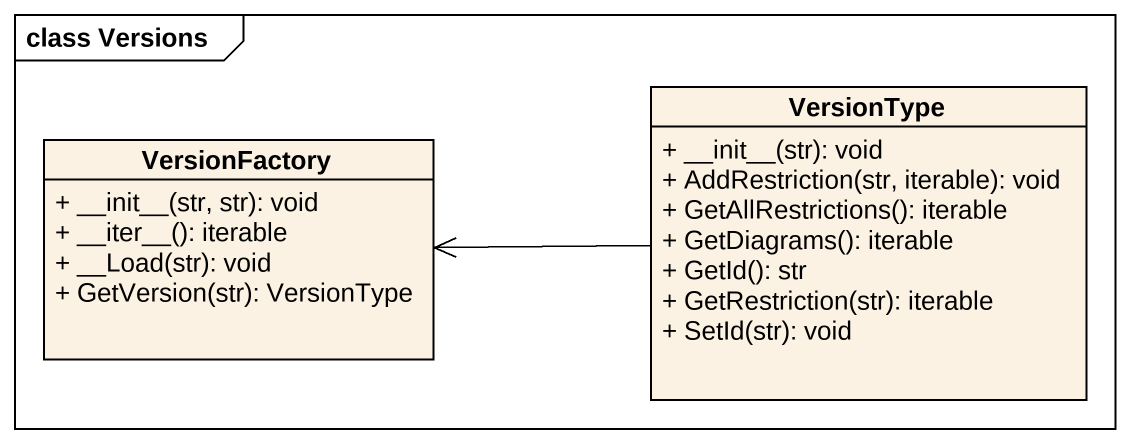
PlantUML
@startuml
mainframe class Versions
hide circle
hide empty members
skinparam classAttributeIconSize 0
class VersionFactory {
  + ~__init~__(str, str): void
  + ~__iter~__(): iterable
  + __Load(str): void
  + GetVersion(str): VersionType
}
class VersionType {
  + ~__init~__(str): void
  + AddRestriction(str, iterable): void
  + GetAllRestrictions(): iterable
  + GetDiagrams(): iterable
  + GetId(): str
  + GetRestriction(str): iterable
  + SetId(str): void
}
VersionType -left-> VersionFactory
@enduml
